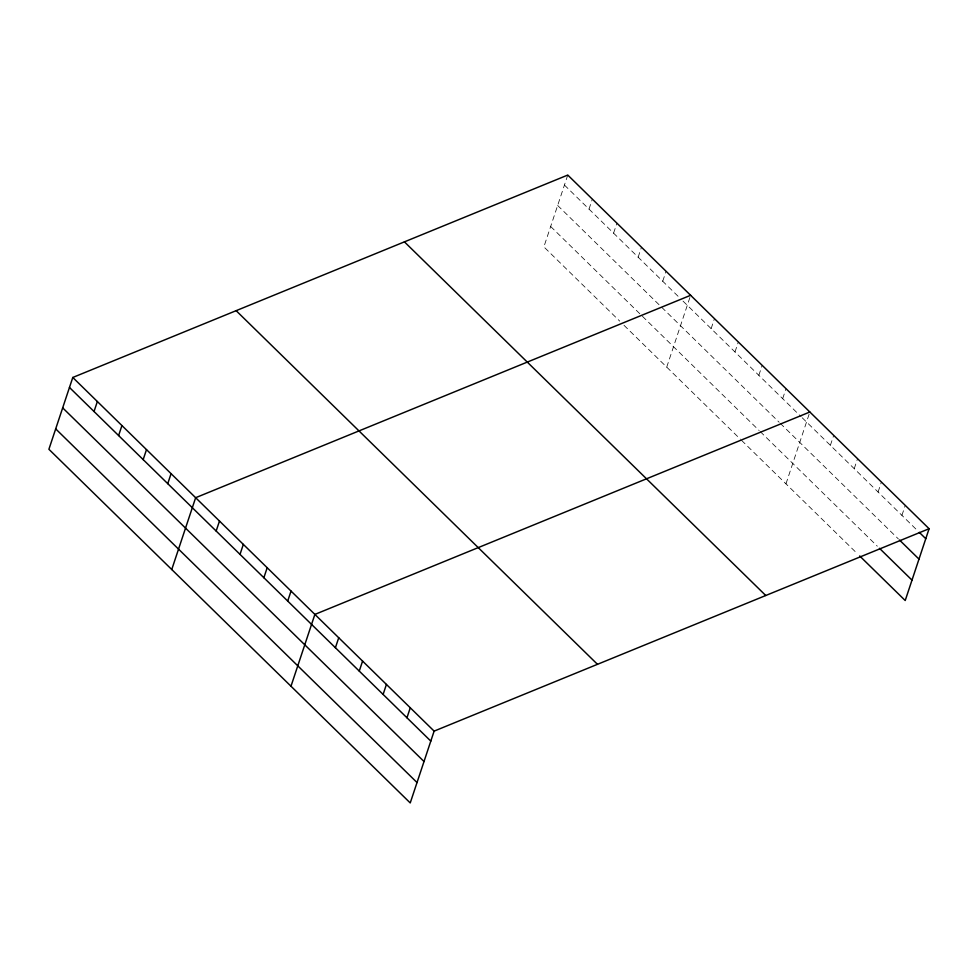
<?xml version="1.0" encoding="UTF-8"?>
<svg xmlns="http://www.w3.org/2000/svg" width="978" height="978" viewBox="0 0 978 978"><rect width="100%" height="100%" fill="white"/><g stroke="black" fill="none" stroke-linecap="round" stroke-linejoin="round"><path stroke-width="0.73" stroke-dasharray="4.89 3.67" d="M567.766 175.062L543.878 246.884L619.722 321.126M589.013 209.109L592.338 199.109M613.585 233.155L616.91 223.167M638.157 257.202L641.482 247.214M662.729 281.248L666.055 271.261M666.727 367.129L690.615 295.307M711.14 328.645L714.466 318.645M734.991 351.982L738.317 341.994M758.842 375.32L762.168 365.332M782.681 398.669L786.006 388.669M785.97 483.829L809.857 412.007M830.383 445.345L833.708 435.357M854.234 468.682L857.559 458.694M878.085 492.032L881.398 482.032M901.924 515.369L905.249 505.369M564.44 185.062L678.744 296.933M683.023 301.114L801.116 416.701M802.205 417.765L917.107 530.223M557.656 205.466L779.148 422.251M780.236 423.315L898.391 538.951M550.663 226.48L759.148 430.54M760.236 431.604L877.303 546.176M624.001 325.307L740.444 439.269M741.52 440.332L857.51 553.854"/><path stroke-width="1.47" d="M72.788 377.471L48.9 449.281L410.234 802.938L434.122 731.116L929.1 528.719L567.766 175.062L72.788 377.471L434.122 731.116M94.035 411.506L97.36 401.518M118.607 435.552L121.932 425.564M143.179 459.599L146.504 449.611M167.751 483.658L171.077 473.658M171.749 569.526L195.649 497.704L690.615 295.307M216.162 531.042L219.488 521.042M240.013 554.379L243.339 544.391M263.864 577.729L267.19 567.729M287.715 601.067L291.041 591.067M290.992 686.226L314.879 614.416L809.857 412.007M335.405 647.742L338.73 637.754M359.256 671.091L362.581 661.091M383.107 694.429L386.432 684.429M406.958 717.766L410.271 707.779M929.1 528.719L905.212 600.529L859.686 555.969M919.271 532.338L925.775 538.707M899.479 540.015L918.99 559.11M879.479 548.303L911.997 580.137M404.427 241.859L765.762 595.504M236.138 310.674L597.472 664.319M69.462 387.459L430.797 741.104M62.678 407.863L424.012 761.507M55.685 428.877L417.019 782.534"/></g></svg>
